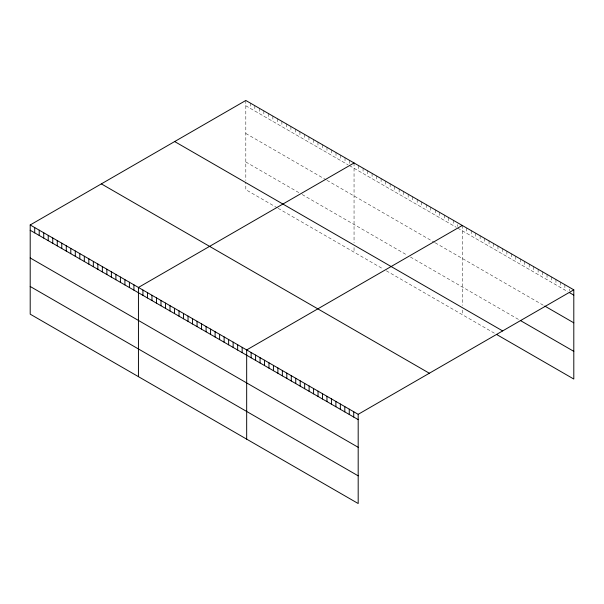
<?xml version="1.0" encoding="UTF-8"?>
<svg xmlns="http://www.w3.org/2000/svg" width="604" height="604" viewBox="0 0 604 604"><rect width="100%" height="100%" fill="white"/><g stroke="black" fill="none" stroke-linecap="round" stroke-linejoin="round"><path stroke-width="0.45" stroke-dasharray="3.02 2.27" d="M245.813 100.475L245.813 180.453M245.813 105.775L348.04 164.794M349.542 165.662L456.269 227.285M457.772 228.153L567.851 291.709M245.813 133.469L326.236 179.901M326.99 180.332L434.472 242.385M435.227 242.823L544.061 305.662M245.813 161.993L299.176 192.804M302.189 194.541L407.413 255.296M410.426 257.025L518.783 319.591M277.379 207.904L245.813 189.679L245.813 182.295M278.134 208.342L383.366 269.097M386.371 270.826L494.993 333.544M569.338 289.029L569.338 290.796M564.876 284.688L564.876 289.988M560.421 282.113L560.421 287.413M555.959 279.539L555.959 284.839M551.497 276.957L551.497 282.264M547.035 274.382L547.035 279.69M542.573 271.808L542.573 277.115M538.119 269.233L538.119 274.541M533.657 266.658L533.657 271.959M529.195 264.084L529.195 269.384M524.733 261.509L524.733 266.809M520.27 258.935L520.27 264.235M515.808 256.36L515.808 261.66M511.354 253.786L511.354 259.086M506.892 251.204L506.892 256.511M502.43 248.629L502.43 253.937M497.968 246.054L497.968 251.362M493.506 243.48L493.506 248.788M489.051 240.905L489.051 246.206M484.589 238.331L484.589 243.631M480.127 235.756L480.127 241.056M475.665 233.182L475.665 238.482M471.203 230.607L471.203 235.907M466.749 228.025L466.749 233.333M462.286 225.451L462.286 305.428M462.286 310.041L462.286 314.661M457.772 224.62L457.772 226.387M453.264 220.249L453.264 225.549M448.757 217.644L448.757 222.944M444.242 215.039L444.242 220.339M439.735 212.434L439.735 217.742M435.227 209.83L435.227 215.137M430.712 207.225L430.712 212.532M426.205 204.62L426.205 209.928M421.698 202.023L421.698 207.323M417.19 199.418L417.19 204.718M412.675 196.813L412.675 202.113M408.168 194.209L408.168 199.516M403.661 191.604L403.661 196.912M399.146 188.999L399.146 194.307M394.639 186.394L394.639 191.702M390.131 183.797L390.131 189.097M385.616 181.192L385.616 186.493M381.109 178.588L381.109 183.888M376.602 175.983L376.602 181.283M372.087 173.378L372.087 178.686M367.579 170.773L367.579 176.081M363.072 168.169L363.072 173.476M358.557 165.572L358.557 170.872M354.05 162.967L354.05 242.944M354.05 247.557L354.05 252.17M349.542 160.362L349.542 163.895M345.027 157.757L345.027 163.057M340.52 155.153L340.52 160.46M336.013 152.548L336.013 157.855M331.498 149.943L331.498 155.251M326.99 147.346L326.99 152.646M322.483 144.741L322.483 150.041M317.968 142.136L317.968 147.436M313.461 139.532L313.461 144.832M308.954 136.927L308.954 142.234M304.439 134.322L304.439 139.63M299.931 131.717L299.931 137.025M295.424 129.113L295.424 134.42M290.909 126.515L290.909 131.815M286.402 123.911L286.402 129.211M281.894 121.306L281.894 126.606M277.379 118.701L277.379 124.001M272.872 116.096L272.872 121.404M268.365 113.492L268.365 118.799M263.85 110.887L263.85 116.195M259.343 108.29L259.343 113.59M254.835 105.685L254.835 110.985M250.32 103.08L250.32 108.38"/><path stroke-width="0.91" d="M30.2 224.96L358.187 414.321L358.187 503.525L30.2 314.163L30.2 224.96L245.813 100.475L573.8 289.837L573.8 379.04L496.48 334.405M354.05 162.967L138.437 287.451L138.437 376.654M462.286 225.451L246.674 349.935L246.674 439.146M358.187 414.321L573.8 289.837M569.338 292.562L573.8 295.137M544.808 306.085L573.8 322.83M520.27 320.452L573.8 351.354M174.662 141.555L502.649 330.916M101.351 183.88L429.338 373.242M30.2 230.26L358.187 419.621M30.2 257.953L358.187 447.307M30.2 286.477L358.187 475.839M353.725 411.747L353.725 417.047M349.263 409.172L349.263 414.472M344.801 406.598L344.801 411.898M340.346 404.016L340.346 409.323M335.884 401.441L335.884 406.749M331.422 398.866L331.422 404.174M326.96 396.292L326.96 401.6M322.498 393.717L322.498 399.017M318.044 391.143L318.044 396.443M313.582 388.568L313.582 393.868M309.12 385.994L309.12 391.294M304.658 383.419L304.658 388.719M300.196 380.837L300.196 386.145M295.741 378.263L295.741 383.57M291.279 375.688L291.279 380.996M286.817 373.113L286.817 378.421M282.355 370.539L282.355 375.847M277.893 367.964L277.893 373.264M273.431 365.39L273.431 370.69M268.976 362.815L268.976 368.115M264.514 360.241L264.514 365.541M260.052 357.666L260.052 362.966M255.59 355.084L255.59 360.392M251.128 352.51L251.128 357.817M242.159 347.33L242.159 352.638M237.651 344.733L237.651 350.033M233.144 342.128L233.144 347.428M228.629 339.524L228.629 344.824M224.122 336.919L224.122 342.219M219.614 334.314L219.614 339.622M215.099 331.709L215.099 337.017M210.592 329.104L210.592 334.412M206.085 326.507L206.085 331.807M201.57 323.903L201.57 329.203M197.063 321.298L197.063 326.598M192.555 318.693L192.555 323.993M188.04 316.088L188.04 321.396M183.533 313.484L183.533 318.791M179.026 310.879L179.026 316.186M174.511 308.274L174.511 313.582M170.003 305.677L170.003 310.977M165.496 303.072L165.496 308.372M160.981 300.467L160.981 305.767M156.474 297.863L156.474 303.163M151.966 295.258L151.966 300.566M147.452 292.653L147.452 297.961M142.944 290.048L142.944 295.356M133.922 284.846L133.922 290.147M129.415 282.242L129.415 287.542M124.907 279.637L124.907 284.937M120.4 277.032L120.4 282.34M115.885 274.427L115.885 279.735M111.378 271.823L111.378 277.13M106.87 269.225L106.87 274.526M102.355 266.621L102.355 271.921M97.848 264.016L97.848 269.316M93.341 261.411L93.341 266.711M88.826 258.806L88.826 264.114M84.318 256.202L84.318 261.509M79.811 253.597L79.811 258.905M75.296 251L75.296 256.3M70.789 248.395L70.789 253.695M66.281 245.79L66.281 251.09M61.767 243.186L61.767 248.486M57.259 240.581L57.259 245.888M52.752 237.976L52.752 243.284M48.237 235.371L48.237 240.679M43.73 232.767L43.73 238.074M39.222 230.169L39.222 235.469M34.707 227.565L34.707 232.865"/></g></svg>
